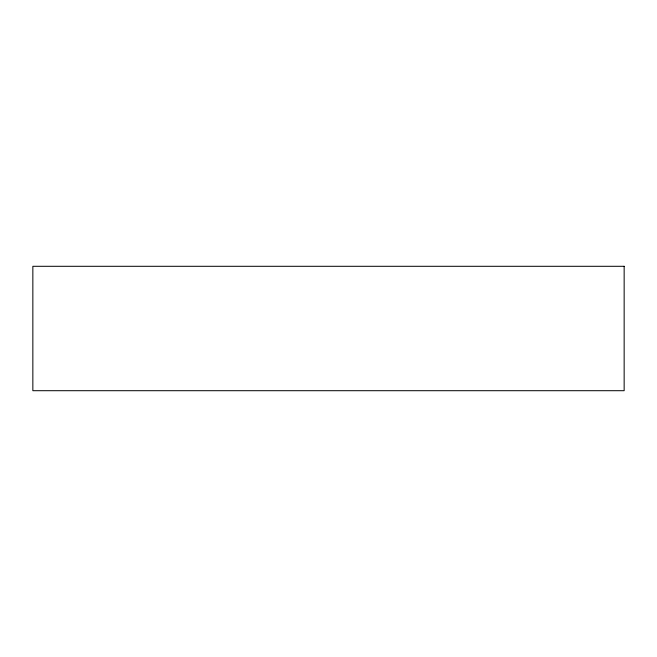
<?xml version="1.0" encoding="UTF-8"?>
<svg xmlns="http://www.w3.org/2000/svg" width="657" height="657" viewBox="0 0 657 657"><rect width="100%" height="100%" fill="white"/><g stroke="black" fill="none" stroke-linecap="round" stroke-linejoin="round"><path stroke-width="0.99" d="M624.15 266.299L32.85 266.299L32.85 390.701L624.15 390.701L624.15 266.299"/></g></svg>
